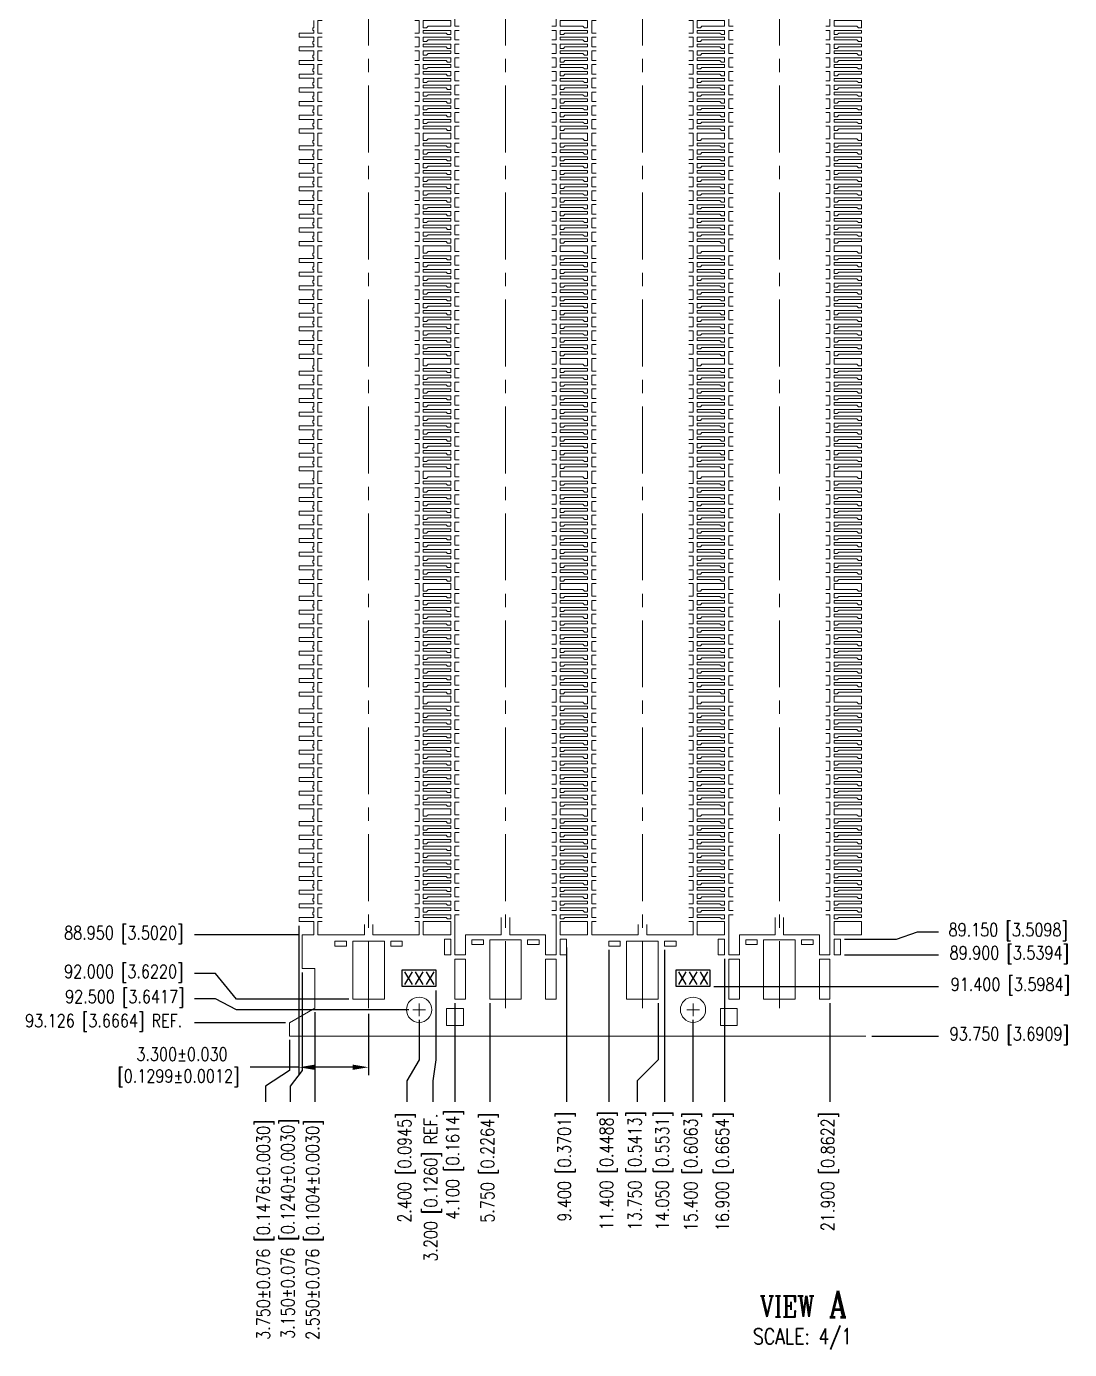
# Model space of a CAD drawing. Extents: x 38 to 840, y 27 to 530.
# Drawn here: x 38.3 to 236.3, y 27.2 to 278.6 of the extents above; entities that cross this region are included whole.
import ezdxf
from ezdxf.enums import TextEntityAlignment as Align

# ---------------------------------------------------------------- set-up
doc = ezdxf.new("R2010")
doc.units = 0
doc.header["$LTSCALE"] = 25.4
doc.header["$MEASUREMENT"] = 0
doc.linetypes.add('CENTERX2', pattern=[4, 2.5, -0.5, 0.5, -0.5])
doc.linetypes.add('PHANTOM2', pattern=[1.25, 0.625, -0.125, 0.125, -0.125, 0.125, -0.125])
doc.layers.get('0').update_dxf_attribs({"color": 20, "lineweight": 5})
for name, color, linetype, lineweight in [('SH-01_CENTER', 2, 'CENTERX2', 5), ('SH-01_DIM', 4, 'Continuous', 5), ('SH-01_NOTES', 3, 'Continuous', 5), ('SH-01_OBJECT', 7, 'Continuous', 5), ('SH-01_PHANTOM', 1, 'PHANTOM2', 5)]:
    doc.layers.add(name, color=color, linetype=linetype, lineweight=lineweight)
doc.layers.add('SH-01_MISC', color=6, linetype='PHANTOM2')
doc.styles.add('COMPLEX', font='COMPLEX', dxfattribs={"width": 0.8})
doc.styles.add('SIMPLEX', font='SIMPLEX.shx', dxfattribs={"width": 0.8})
doc.styles.get("Standard").update_dxf_attribs({"font": 'simplex.shx', "width": 0.82})
doc.dimstyles.get("Standard").update_dxf_attribs({"dimtxt": 3, "dimasz": 4, "dimexe": 1.5, "dimexo": 0.75, "dimgap": 1, "dimtad": 0, "dimdec": 3, "dimlfac": 0.25, "dimzin": 0, "dimdsep": 46, "dimtxsty": 'SIMPLEX', "dimcen": 0.5, "dimadec": 0, "dimazin": 0, "dimtp": 0.025, "dimtfac": 1, "dimtdec": 3, "dimtofl": 0, "dimtmove": 0, "dimatfit": 3, "dimfxl": 1, "dimtolj": 1, "dimtzin": 0, "dimarcsym": 0})

# ---------------------------------------------------------------- blocks, each defined once
blk = doc.blocks.new('*D24')
at = {"layer": 'Defpoints', "color": 0, "transparency": 16777216}
for p in [(90.03, 108.49), (103.23, 91.78), (103.23, 80.85)]:
    blk.add_point(p, dxfattribs=at)
at = {"layer": 'SH-01_DIM', "color": 0, "lineweight": -2, "transparency": 16777216}
for p, q in [((90.03, 107.74), (90.03, 79.35)), ((103.23, 91.03), (103.23, 79.35)), ((90.03, 80.85), (80.74, 80.85)), ((100.23, 80.85), (93.03, 80.85))]:
    blk.add_line(p, q, dxfattribs=at)
at = {"layer": 'SH-01_DIM', "color": 0, "transparency": 16777216}
for points in [[(93.03, 81.35), (93.03, 80.35), (90.03, 80.85)], [(100.23, 81.35), (100.23, 80.35), (103.23, 80.85)]]:
    blk.add_solid(points, dxfattribs=at)
at = {"layer": 'SH-01_DIM', "color": 0, "transparency": 16777216, "insert": (66.45, 80.85), "char_height": 2.5, "attachment_point": 5, "style": 'SIMPLEX'}
blk.add_mtext('\\A1;  3.300±0.030\\P [0.1299±0.0012]', dxfattribs=at)
blk = doc.blocks.new('*D25')
at = {"layer": 'Defpoints', "color": 0, "ltscale": 5, "transparency": 16777216}
for p in [(103.23, 461.78), (70.19, 93.85), (111.63, 91.78)]:
    blk.add_point(p, dxfattribs=at)
at = {"layer": 'SH-01_DIM', "color": 0, "lineweight": -2, "ltscale": 5, "transparency": 16777216}
for p, q in [((74.19, 93.85), (70.19, 93.85)), ((78.19, 91.78), (74.19, 93.85)), ((110.88, 91.78), (78.19, 91.78))]:
    blk.add_line(p, q, dxfattribs=at)
at = {"layer": 'SH-01_DIM', "color": 0, "ltscale": 5, "transparency": 16777216, "insert": (56.95, 93.85), "char_height": 2.5, "attachment_point": 5, "style": 'SIMPLEX'}
blk.add_mtext('\\A1;92.500 [3.6417]', dxfattribs=at)
blk = doc.blocks.new('*D26')
at = {"layer": 'Defpoints', "color": 0, "ltscale": 5, "transparency": 16777216}
for p in [(103.23, 461.78), (70.19, 98.63), (100.23, 93.78)]:
    blk.add_point(p, dxfattribs=at)
at = {"layer": 'SH-01_DIM', "color": 0, "lineweight": -2, "ltscale": 5, "transparency": 16777216}
for p, q in [((74.19, 98.63), (70.19, 98.63)), ((78.19, 93.78), (74.19, 98.63)), ((99.48, 93.78), (78.19, 93.78))]:
    blk.add_line(p, q, dxfattribs=at)
at = {"layer": 'SH-01_DIM', "color": 0, "ltscale": 5, "transparency": 16777216, "insert": (56.76, 98.63), "char_height": 2.5, "attachment_point": 5, "style": 'SIMPLEX'}
blk.add_mtext('\\A1;92.000 [3.6220]', dxfattribs=at)
blk = doc.blocks.new('*D27')
at = {"layer": 'Defpoints', "color": 0, "ltscale": 5, "transparency": 16777216}
for p in [(103.23, 461.78), (70.19, 105.98), (90.63, 105.98)]:
    blk.add_point(p, dxfattribs=at)
at = {"layer": 'SH-01_DIM', "color": 0, "lineweight": -2, "ltscale": 5, "transparency": 16777216}
blk.add_line((89.88, 105.98), (70.19, 105.98), dxfattribs=at)
at = {"layer": 'SH-01_DIM', "color": 0, "ltscale": 5, "transparency": 16777216, "insert": (56.76, 105.98), "char_height": 2.5, "attachment_point": 5, "style": 'SIMPLEX'}
blk.add_mtext('\\A1;88.950 [3.5020]', dxfattribs=at)
blk = doc.blocks.new('*D32')
at = {"layer": 'Defpoints', "color": 0, "ltscale": 5, "transparency": 16777216}
for p in [(103.23, 461.78), (211.44, 106.56), (192.83, 105.18)]:
    blk.add_point(p, dxfattribs=at)
at = {"layer": 'SH-01_DIM', "color": 0, "lineweight": -2, "ltscale": 5, "transparency": 16777216}
for p, q in [((203.44, 105.18), (207.44, 106.56)), ((207.44, 106.56), (211.44, 106.56)), ((193.58, 105.18), (203.44, 105.18))]:
    blk.add_line(p, q, dxfattribs=at)
at = {"layer": 'SH-01_DIM', "color": 0, "ltscale": 5, "transparency": 16777216, "insert": (224.67, 106.56), "char_height": 2.5, "attachment_point": 5, "style": 'SIMPLEX'}
blk.add_mtext('\\A1;89.150 [3.5098]', dxfattribs=at)
blk = doc.blocks.new('*D33')
at = {"layer": 'Defpoints', "color": 0, "ltscale": 5, "transparency": 16777216}
for p in [(103.23, 461.78), (192.83, 102.18), (211.44, 102.18)]:
    blk.add_point(p, dxfattribs=at)
at = {"layer": 'SH-01_DIM', "color": 0, "lineweight": -2, "ltscale": 5, "transparency": 16777216}
blk.add_line((193.58, 102.18), (211.44, 102.18), dxfattribs=at)
at = {"layer": 'SH-01_DIM', "color": 0, "ltscale": 5, "transparency": 16777216, "insert": (224.87, 102.18), "char_height": 2.5, "attachment_point": 5, "style": 'SIMPLEX'}
blk.add_mtext('\\A1;89.900 [3.5394]', dxfattribs=at)
blk = doc.blocks.new('*D34')
at = {"layer": 'Defpoints', "color": 0, "ltscale": 5, "transparency": 16777216}
for p in [(103.23, 461.78), (198.03, 86.78), (211.44, 86.78)]:
    blk.add_point(p, dxfattribs=at)
at = {"layer": 'SH-01_DIM', "color": 0, "lineweight": -2, "ltscale": 5, "transparency": 16777216}
blk.add_line((198.78, 86.78), (211.44, 86.78), dxfattribs=at)
at = {"layer": 'SH-01_DIM', "color": 0, "ltscale": 5, "transparency": 16777216, "insert": (224.87, 86.78), "char_height": 2.5, "attachment_point": 5, "style": 'SIMPLEX'}
blk.add_mtext('\\A1;93.750 [3.6909]', dxfattribs=at)
blk = doc.blocks.new('*D35')
at = {"layer": 'Defpoints', "color": 0, "ltscale": 5, "transparency": 16777216}
for p in [(103.23, 461.78), (168.03, 96.18), (211.44, 96.18)]:
    blk.add_point(p, dxfattribs=at)
at = {"layer": 'SH-01_DIM', "color": 0, "lineweight": -2, "ltscale": 5, "transparency": 16777216}
blk.add_line((168.78, 96.18), (211.44, 96.18), dxfattribs=at)
at = {"layer": 'SH-01_DIM', "color": 0, "ltscale": 5, "transparency": 16777216, "insert": (228.67, 96.18), "char_height": 2.5, "attachment_point": 5, "style": 'SIMPLEX'}
blk.add_mtext('\\A1;91.400 [3.5984] REF.', dxfattribs=at)
blk = doc.blocks.new('*D45')
at = {"layer": 'Defpoints', "color": 0, "ltscale": 5, "transparency": 16777216}
for p in [(103.23, 461.78), (90.63, 99.58), (88.34, 74.26)]:
    blk.add_point(p, dxfattribs=at)
at = {"layer": 'SH-01_DIM', "color": 0, "lineweight": -2, "ltscale": 5, "transparency": 16777216}
for p, q in [((90.63, 98.83), (90.63, 80.26)), ((90.63, 80.26), (88.34, 77.26)), ((88.34, 77.26), (88.34, 74.26))]:
    blk.add_line(p, q, dxfattribs=at)
at = {"layer": 'SH-01_DIM', "color": 0, "ltscale": 5, "transparency": 16777216, "insert": (88.34, 50.17), "char_height": 2.5, "attachment_point": 5, "rotation": 90, "style": 'SIMPLEX'}
blk.add_mtext('\\A1;3.150±0.076 [0.1240±0.0030]', dxfattribs=at)
blk = doc.blocks.new('*D46')
at = {"layer": 'Defpoints', "color": 0, "ltscale": 5, "transparency": 16777216}
for p in [(103.23, 461.78), (88.23, 86.78), (83.68, 74.26)]:
    blk.add_point(p, dxfattribs=at)
at = {"layer": 'SH-01_DIM', "color": 0, "lineweight": -2, "ltscale": 5, "transparency": 16777216}
for p, q in [((88.23, 86.03), (88.23, 80.26)), ((88.23, 80.26), (83.68, 77.26)), ((83.68, 77.26), (83.68, 74.26))]:
    blk.add_line(p, q, dxfattribs=at)
at = {"layer": 'SH-01_DIM', "color": 0, "ltscale": 5, "transparency": 16777216, "insert": (83.68, 49.98), "char_height": 2.5, "attachment_point": 5, "rotation": 90, "style": 'SIMPLEX'}
blk.add_mtext('\\A1;3.750±0.076 [0.1476±0.0030]', dxfattribs=at)
blk = doc.blocks.new('*D43')
at = {"layer": 'Defpoints', "color": 0, "ltscale": 5, "transparency": 16777216}
for p in [(103.23, 461.78), (119.63, 93.78), (119.63, 74.26)]:
    blk.add_point(p, dxfattribs=at)
at = {"layer": 'SH-01_DIM', "color": 0, "lineweight": -2, "ltscale": 5, "transparency": 16777216}
for p, q in [((119.63, 93.03), (119.63, 82.26)), ((119.63, 82.26), (119.63, 78.26)), ((119.63, 78.26), (119.63, 74.26))]:
    blk.add_line(p, q, dxfattribs=at)
at = {"layer": 'SH-01_DIM', "color": 0, "ltscale": 5, "transparency": 16777216, "insert": (119.63, 62.36), "char_height": 2.5, "attachment_point": 5, "rotation": 90, "style": 'SIMPLEX'}
blk.add_mtext('\\A1;4.100 [0.1614]', dxfattribs=at)
blk = doc.blocks.new('*D44')
at = {"layer": 'Defpoints', "color": 0, "ltscale": 5, "transparency": 16777216}
for p in [(103.23, 461.78), (93.03, 92.05), (93.03, 74.26)]:
    blk.add_point(p, dxfattribs=at)
at = {"layer": 'SH-01_DIM', "color": 0, "lineweight": -2, "ltscale": 5, "transparency": 16777216}
blk.add_line((93.03, 91.3), (93.03, 74.26), dxfattribs=at)
at = {"layer": 'SH-01_DIM', "color": 0, "ltscale": 5, "transparency": 16777216, "insert": (93.03, 49.98), "char_height": 2.5, "attachment_point": 5, "rotation": 90, "style": 'SIMPLEX'}
blk.add_mtext('\\A1;2.550±0.076 [0.1004±0.0030]', dxfattribs=at)
blk = doc.blocks.new('*D47')
at = {"layer": 'Defpoints', "color": 0, "ltscale": 5, "transparency": 16777216}
for p in [(103.23, 461.78), (126.23, 93.78), (126.23, 74.26)]:
    blk.add_point(p, dxfattribs=at)
at = {"layer": 'SH-01_DIM', "color": 0, "lineweight": -2, "ltscale": 5, "transparency": 16777216}
for p, q in [((126.23, 93.03), (126.23, 82.26)), ((126.23, 82.26), (126.23, 78.26)), ((126.23, 78.26), (126.23, 74.26))]:
    blk.add_line(p, q, dxfattribs=at)
at = {"layer": 'SH-01_DIM', "color": 0, "ltscale": 5, "transparency": 16777216, "insert": (126.23, 61.79), "char_height": 2.5, "attachment_point": 5, "rotation": 90, "style": 'SIMPLEX'}
blk.add_mtext('\\A1;5.750 [0.2264]', dxfattribs=at)
blk = doc.blocks.new('*D48')
at = {"layer": 'Defpoints', "color": 0, "ltscale": 5, "transparency": 16777216}
for p in [(103.23, 461.78), (112.83, 90.58), (110.49, 74.26)]:
    blk.add_point(p, dxfattribs=at)
at = {"layer": 'SH-01_DIM', "color": 0, "lineweight": -2, "ltscale": 5, "transparency": 16777216}
for p, q in [((112.83, 89.83), (112.83, 82.26)), ((112.83, 82.26), (110.49, 78.26)), ((110.49, 78.26), (110.49, 74.26))]:
    blk.add_line(p, q, dxfattribs=at)
at = {"layer": 'SH-01_DIM', "color": 0, "ltscale": 5, "transparency": 16777216, "insert": (110.49, 61.79), "char_height": 2.5, "attachment_point": 5, "rotation": 90, "style": 'SIMPLEX'}
blk.add_mtext('\\A1;2.400 [0.0945]', dxfattribs=at)
blk = doc.blocks.new('*D49')
at = {"layer": 'Defpoints', "color": 0, "ltscale": 5, "transparency": 16777216}
for p in [(103.23, 461.78), (116.03, 96.18), (115.46, 74.26)]:
    blk.add_point(p, dxfattribs=at)
at = {"layer": 'SH-01_DIM', "color": 0, "lineweight": -2, "ltscale": 5, "transparency": 16777216}
for p, q in [((116.03, 95.43), (116.03, 82.26)), ((116.03, 82.26), (115.46, 78.26)), ((115.46, 78.26), (115.46, 74.26))]:
    blk.add_line(p, q, dxfattribs=at)
at = {"layer": 'SH-01_DIM', "color": 0, "ltscale": 5, "transparency": 16777216, "insert": (115.46, 57.98), "char_height": 2.5, "attachment_point": 5, "rotation": 90, "style": 'SIMPLEX'}
blk.add_mtext('\\A1;3.200 [0.1260] REF.', dxfattribs=at)
blk = doc.blocks.new('*D50')
at = {"layer": 'Defpoints', "color": 0, "ltscale": 5, "transparency": 16777216}
for p in [(103.23, 461.78), (140.83, 104.38), (140.83, 74.26)]:
    blk.add_point(p, dxfattribs=at)
at = {"layer": 'SH-01_DIM', "color": 0, "lineweight": -2, "ltscale": 5, "transparency": 16777216}
blk.add_line((140.83, 103.63), (140.83, 74.26), dxfattribs=at)
at = {"layer": 'SH-01_DIM', "color": 0, "ltscale": 5, "transparency": 16777216, "insert": (140.83, 61.98), "char_height": 2.5, "attachment_point": 5, "rotation": 90, "style": 'SIMPLEX'}
blk.add_mtext('\\A1;9.400 [0.3701]', dxfattribs=at)
blk = doc.blocks.new('*D51')
at = {"layer": 'Defpoints', "color": 0, "ltscale": 5, "transparency": 16777216}
for p in [(103.23, 461.78), (148.83, 103.88), (148.83, 74.26)]:
    blk.add_point(p, dxfattribs=at)
at = {"layer": 'SH-01_DIM', "color": 0, "lineweight": -2, "ltscale": 5, "transparency": 16777216}
blk.add_line((148.83, 103.13), (148.83, 74.26), dxfattribs=at)
at = {"layer": 'SH-01_DIM', "color": 0, "ltscale": 5, "transparency": 16777216, "insert": (148.83, 61.22), "char_height": 2.5, "attachment_point": 5, "rotation": 90, "style": 'SIMPLEX'}
blk.add_mtext('\\A1;11.400 [0.4488]', dxfattribs=at)
blk = doc.blocks.new('*D52')
at = {"layer": 'Defpoints', "color": 0, "ltscale": 5, "transparency": 16777216}
for p in [(103.23, 461.78), (159.43, 103.88), (159.43, 74.26)]:
    blk.add_point(p, dxfattribs=at)
at = {"layer": 'SH-01_DIM', "color": 0, "lineweight": -2, "ltscale": 5, "transparency": 16777216}
blk.add_line((159.43, 103.13), (159.43, 74.26), dxfattribs=at)
at = {"layer": 'SH-01_DIM', "color": 0, "ltscale": 5, "transparency": 16777216, "insert": (159.43, 61.22), "char_height": 2.5, "attachment_point": 5, "rotation": 90, "style": 'SIMPLEX'}
blk.add_mtext('\\A1;14.050 [0.5531]', dxfattribs=at)
blk = doc.blocks.new('*D53')
at = {"layer": 'Defpoints', "color": 0, "ltscale": 5, "transparency": 16777216}
for p in [(103.23, 461.78), (164.83, 90.58), (164.83, 74.26)]:
    blk.add_point(p, dxfattribs=at)
at = {"layer": 'SH-01_DIM', "color": 0, "lineweight": -2, "ltscale": 5, "transparency": 16777216}
blk.add_line((164.83, 89.83), (164.83, 74.26), dxfattribs=at)
at = {"layer": 'SH-01_DIM', "color": 0, "ltscale": 5, "transparency": 16777216, "insert": (164.83, 61.03), "char_height": 2.5, "attachment_point": 5, "rotation": 90, "style": 'SIMPLEX'}
blk.add_mtext('\\A1;15.400 [0.6063]', dxfattribs=at)
blk = doc.blocks.new('*D54')
at = {"layer": 'Defpoints', "color": 0, "ltscale": 5, "transparency": 16777216}
for p in [(103.23, 461.78), (158.23, 93.78), (154.21, 74.26)]:
    blk.add_point(p, dxfattribs=at)
at = {"layer": 'SH-01_DIM', "color": 0, "lineweight": -2, "ltscale": 5, "transparency": 16777216}
for p, q in [((158.23, 93.03), (158.23, 82.26)), ((158.23, 82.26), (154.21, 78.26)), ((154.21, 78.26), (154.21, 74.26))]:
    blk.add_line(p, q, dxfattribs=at)
at = {"layer": 'SH-01_DIM', "color": 0, "ltscale": 5, "transparency": 16777216, "insert": (154.21, 61.22), "char_height": 2.5, "attachment_point": 5, "rotation": 90, "style": 'SIMPLEX'}
blk.add_mtext('\\A1;13.750 [0.5413]', dxfattribs=at)
blk = doc.blocks.new('*D55')
at = {"layer": 'Defpoints', "color": 0, "ltscale": 5, "transparency": 16777216}
for p in [(103.23, 461.78), (170.83, 102.18), (170.83, 74.26)]:
    blk.add_point(p, dxfattribs=at)
at = {"layer": 'SH-01_DIM', "color": 0, "lineweight": -2, "ltscale": 5, "transparency": 16777216}
blk.add_line((170.83, 101.43), (170.83, 74.26), dxfattribs=at)
at = {"layer": 'SH-01_DIM', "color": 0, "ltscale": 5, "transparency": 16777216, "insert": (170.83, 61.03), "char_height": 2.5, "attachment_point": 5, "rotation": 90, "style": 'SIMPLEX'}
blk.add_mtext('\\A1;16.900 [0.6654]', dxfattribs=at)
blk = doc.blocks.new('*D56')
at = {"layer": 'Defpoints', "color": 0, "ltscale": 5, "transparency": 16777216}
for p in [(103.23, 461.78), (190.83, 93.78), (190.83, 74.26)]:
    blk.add_point(p, dxfattribs=at)
at = {"layer": 'SH-01_DIM', "color": 0, "lineweight": -2, "ltscale": 5, "transparency": 16777216}
for p, q in [((190.83, 93.03), (190.83, 82.26)), ((190.83, 82.26), (190.83, 78.26)), ((190.83, 78.26), (190.83, 74.26))]:
    blk.add_line(p, q, dxfattribs=at)
at = {"layer": 'SH-01_DIM', "color": 0, "ltscale": 5, "transparency": 16777216, "insert": (190.83, 61.03), "char_height": 2.5, "attachment_point": 5, "rotation": 90, "style": 'SIMPLEX'}
blk.add_mtext('\\A1;21.900 [0.8622]', dxfattribs=at)
blk = doc.blocks.new('*D84')
at = {"layer": 'Defpoints', "color": 0, "ltscale": 5, "transparency": 16777216}
for p in [(103.23, 461.78), (70.19, 89.28), (88.23, 89.28)]:
    blk.add_point(p, dxfattribs=at)
at = {"layer": 'SH-01_DIM', "color": 0, "lineweight": -2, "ltscale": 5, "transparency": 16777216}
blk.add_line((87.48, 89.28), (70.19, 89.28), dxfattribs=at)
at = {"layer": 'SH-01_DIM', "color": 0, "ltscale": 5, "transparency": 16777216, "insert": (52.95, 89.28), "char_height": 2.5, "attachment_point": 5, "style": 'SIMPLEX'}
blk.add_mtext('\\A1;93.126 [3.6664] REF.', dxfattribs=at)
blk = doc.blocks.new('*U125')
at = {"layer": 'SH-01_OBJECT'}
for points in [[(-8.8, -0.904), (-9.6, -0.904), (-9.6, 0.904), (-8.8, 0.904)], [(8.8, -0.904), (9.6, -0.904), (9.6, 0.904), (8.8, 0.904)]]:
    blk.add_lwpolyline(points, dxfattribs=at)
blk = doc.blocks.new('*U126')
at = {"color": 0, "linetype": 'ByBlock', "lineweight": -2, "transparency": 16777216}
for p in [(0, 15.6), (0, 13), (0, 10.4), (0, 7.8), (0, 5.2), (0, 2.6), (0, 0)]:
    blk.add_blockref('*U125', p, dxfattribs=at)
blk = doc.blocks.new('*U127')
at = {"layer": 'SH-01_OBJECT'}
for points in [[(-8.8, -0.904), (-9.6, -0.904), (-9.6, 0.904), (-8.8, 0.904)], [(8.8, -0.904), (9.6, -0.904), (9.6, 0.904), (8.8, 0.904)]]:
    blk.add_lwpolyline(points, dxfattribs=at)
blk = doc.blocks.new('*U128')
at = {"color": 0, "linetype": 'ByBlock', "lineweight": -2, "transparency": 16777216}
for p in [(0, 15.6), (0, 13), (0, 10.4), (0, 7.8), (0, 5.2), (0, 2.6), (0, 0)]:
    blk.add_blockref('*U127', p, dxfattribs=at)
blk = doc.blocks.new('*U120')
at = {"layer": 'SH-01_OBJECT'}
for points in [[(4.2, 10.15), (3.4, 10.15), (3.4, 11.35)], [(21.8, 10.15), (22.6, 10.15), (22.6, 11.35)], [(-21.8, 8.85), (-22.6, 8.85), (-22.6, 10.05)], [(-4.2, 8.85), (-3.4, 8.85), (-3.4, 10.05)], [(4.2, -8.85), (3.4, -8.85), (3.4, -10.05)], [(21.8, -8.85), (22.6, -8.85), (22.6, -10.05)], [(-21.8, -10.15), (-22.6, -10.15), (-22.6, -11.35)], [(-4.2, -10.15), (-3.4, -10.15), (-3.4, -11.35)]]:
    blk.add_lwpolyline(points, dxfattribs=at)
for name, p in [('*U126', (-13, -8.45)), ('*U128', (13, -7.15))]:
    blk.add_blockref(name, p)
blk = doc.blocks.new('*U113')
at = {"color": 0, "linetype": 'ByBlock', "lineweight": -2, "transparency": 16777216}
for p in [(0, 171.2), (52, 171.2), (0, 149.8), (52, 149.8), (0, 128.4), (52, 128.4), (0, 107), (52, 107), (0, 85.6), (52, 85.6), (0, 64.2), (52, 64.2), (0, 42.8), (52, 42.8), (0, 21.4), (52, 21.4), (0, 0), (52, 0)]:
    blk.add_blockref('*U120', p, dxfattribs=at)
blk = doc.blocks.new('*U116')
at = {"layer": 'SH-01_CENTER'}
for p, q in [((-1.92, -185), (-4.32, -185)), ((-3.12, -186.2), (-3.12, -183.8))]:
    blk.add_line(p, q, dxfattribs=at)
at = {"layer": 'SH-01_MISC'}
blk.add_lwpolyline([(-6.32, -177.4), (0.08, -177.4), (0.08, -180.6), (-6.32, -180.6)], close=True, dxfattribs=at)
at = {"layer": 'SH-01_OBJECT'}
for points in [[(-21.52, -168.26), (-22.32, -168.26), (-22.32, -170.8), (-13.52, -170.8), (-13.52, -168.8)], [(-3.92, -168.26), (-3.12, -168.26), (-3.12, -170.8), (-11.92, -170.8), (-11.92, -168.8)], [(4.48, -166.96), (3.68, -166.96), (3.68, -174.6), (5.68, -174.6), (5.68, -170.8), (12.48, -170.8), (12.48, -167.5)], [(22.08, -166.96), (22.88, -166.96), (22.88, -174.6), (20.88, -174.6), (20.88, -170.8), (14.08, -170.8), (14.08, -167.5)]]:
    blk.add_lwpolyline(points, dxfattribs=at)
for points in [[(-19.12, -172), (-16.92, -172), (-16.92, -172.9), (-19.12, -172.9)], [(-15.72, -183), (-9.72, -183), (-9.72, -172), (-15.72, -172)], [(-6.32, -172), (-8.52, -172), (-8.52, -172.9), (-6.32, -172.9)], [(6.88, -171.7), (9.08, -171.7), (9.08, -172.6), (6.88, -172.6)], [(10.28, -183), (16.28, -183), (16.28, -171.7), (10.28, -171.7)], [(19.68, -171.7), (17.48, -171.7), (17.48, -172.6), (19.68, -172.6)], [(3.68, -183), (5.68, -183), (5.68, -175.4), (3.68, -175.4)], [(22.88, -183), (20.88, -183), (20.88, -175.4), (22.88, -175.4)]]:
    blk.add_lwpolyline(points, close=True, dxfattribs=at)
blk.add_circle((-3.12, -185), 2.4, dxfattribs=at)
at = {"layer": 'SH-01_PHANTOM'}
blk.add_lwpolyline([(2.08, -184.8), (5.28, -184.8), (5.28, -188), (2.08, -188)], close=True, dxfattribs=at)
at = {"layer": 'SH-01_NOTES'}
blk.add_text('XXX', height=2.4, dxfattribs=at).set_placement((-3.12, -179), align=Align.MIDDLE)
blk = doc.blocks.new('*U117')
at = {"color": 0, "linetype": 'ByBlock', "lineweight": -2, "transparency": 16777216}
for p in [(0, 0), (52, 0)]:
    blk.add_blockref('*U116', p, dxfattribs=at)
blk = doc.blocks.new('*U133')
at = {"layer": 'SH-01_OBJECT', "linetype": 'Continuous'}
for points in [[(-2, 0.25), (-2.6, 0.25), (-2.6, 1.05), (2.6, 1.05), (2.6, 0.54), (-1.71, 0.54)], [(-2.6, -0.25), (2.6, -0.25), (2.6, -1.05), (2, -1.05), (1.71, -0.76), (-2.6, -0.76)]]:
    blk.add_lwpolyline(points, close=True, dxfattribs=at)
blk = doc.blocks.new('*U134')
at = {"color": 0, "linetype": 'ByBlock', "lineweight": -2, "transparency": 16777216}
for p in [(0, 15.6), (0, 13), (0, 10.4), (0, 7.8), (0, 5.2), (0, 2.6), (0, 0)]:
    blk.add_blockref('*U133', p, dxfattribs=at)
blk = doc.blocks.new('*U121')
blk.add_blockref('*U134', (0, -7.8))
blk = doc.blocks.new('*U122')
at = {"color": 0, "linetype": 'ByBlock', "lineweight": -2, "transparency": 16777216}
for p in [(0, 149.8), (0, 128.4), (0, 107), (0, 85.6), (0, 64.2), (0, 42.8), (0, 21.4), (0, 0)]:
    blk.add_blockref('*U121', p, dxfattribs=at)
blk = doc.blocks.new('*U131')
at = {"layer": 'SH-01_OBJECT'}
for points in [[(2.6, 0.24), (-1.71, 0.24), (-2, -0.05), (-2.6, -0.05), (-2.6, 1.35), (2.6, 1.35)], [(2.6, -1.35), (2.6, -0.55), (-2.6, -0.55), (-2.6, -1.06), (1.71, -1.06), (2, -1.35)]]:
    blk.add_lwpolyline(points, close=True, dxfattribs=at)
blk = doc.blocks.new('*U132')
at = {"color": 0, "linetype": 'ByBlock', "lineweight": -2, "transparency": 16777216}
for p in [(0, 149.8), (0, 128.4), (0, 107), (0, 85.6), (0, 64.2), (0, 42.8), (0, 21.4), (0, 0)]:
    blk.add_blockref('*U131', p, dxfattribs=at)
blk = doc.blocks.new('*U118')
at = {"layer": 'SH-01_OBJECT'}
for points in [[(-3.4, -172.16), (1.8, -172.16), (1.8, -174.7), (-3.4, -174.7)], [(1.8, -175.5), (0.6, -175.5), (0.6, -178.5), (1.8, -178.5)]]:
    blk.add_lwpolyline(points, close=True, dxfattribs=at)
for name, p in [('*U122', (-0.8, -162.81)), ('*U132', (-0.8, -152.11))]:
    blk.add_blockref(name, p)
blk = doc.blocks.new('*U119')
at = {"color": 0, "linetype": 'ByBlock', "lineweight": -2, "transparency": 16777216}
for p in [(0, 0), (52, 0)]:
    blk.add_blockref('*U118', p, dxfattribs=at)
blk = doc.blocks.new('*U135')
at = {"layer": 'SH-01_OBJECT', "linetype": 'Continuous'}
for points in [[(-2, 0.25), (-2.6, 0.25), (-2.6, 1.05), (2.6, 1.05), (2.6, 0.54), (-1.71, 0.54)], [(-2.6, -0.25), (2.6, -0.25), (2.6, -1.05), (2, -1.05), (1.71, -0.76), (-2.6, -0.76)]]:
    blk.add_lwpolyline(points, close=True, dxfattribs=at)
blk = doc.blocks.new('*U136')
at = {"color": 0, "linetype": 'ByBlock', "lineweight": -2, "transparency": 16777216}
for p in [(0, 15.6), (0, 13), (0, 10.4), (0, 7.8), (0, 5.2), (0, 2.6), (0, 0)]:
    blk.add_blockref('*U135', p, dxfattribs=at)
blk = doc.blocks.new('*U129')
blk.add_blockref('*U136', (0, -7.8))
blk = doc.blocks.new('*U130')
at = {"color": 0, "linetype": 'ByBlock', "lineweight": -2, "transparency": 16777216}
for p in [(0, 149.8), (0, 128.4), (0, 107), (0, 85.6), (0, 64.2), (0, 42.8), (0, 21.4), (0, 0)]:
    blk.add_blockref('*U129', p, dxfattribs=at)
blk = doc.blocks.new('*U123')
at = {"layer": 'SH-01_OBJECT'}
for points in [[(2.6, 0.24), (-1.71, 0.24), (-2, -0.05), (-2.6, -0.05), (-2.6, 1.35), (2.6, 1.35)], [(2.6, -1.35), (2.6, -0.55), (-2.6, -0.55), (-2.6, -1.06), (1.71, -1.06), (2, -1.35)]]:
    blk.add_lwpolyline(points, close=True, dxfattribs=at)
blk = doc.blocks.new('*U124')
at = {"color": 0, "linetype": 'ByBlock', "lineweight": -2, "transparency": 16777216}
for p in [(0, 149.8), (0, 128.4), (0, 107), (0, 85.6), (0, 64.2), (0, 42.8), (0, 21.4), (0, 0)]:
    blk.add_blockref('*U123', p, dxfattribs=at)
blk = doc.blocks.new('*U114')
at = {"layer": 'SH-01_OBJECT'}
for points in [[(3.4, -172.16), (-1.8, -172.16), (-1.8, -174.7), (3.4, -174.7)], [(-1.8, -175.5), (-0.6, -175.5), (-0.6, -178.5), (-1.8, -178.5)]]:
    blk.add_lwpolyline(points, close=True, dxfattribs=at)
at = {"extrusion": (0, 0, -1), "zscale": -1}
for name, p in [('*U130', (-0.8, -162.81)), ('*U124', (-0.8, -152.11))]:
    blk.add_blockref(name, p, dxfattribs=at)
blk = doc.blocks.new('*U115')
at = {"color": 0, "linetype": 'ByBlock', "lineweight": -2, "transparency": 16777216}
for p in [(0, 0), (52, 0)]:
    blk.add_blockref('*U114', p, dxfattribs=at)

msp = doc.modelspace()

# ---------------------------------------------------------------- linework, layer by layer
at = {"layer": 'SH-01_CENTER', "ltscale": 0.2}
for p, q in [((103.23373, 470.54031), (103.23373, 91.78142)), ((129.23373, 470.54031), (129.23373, 91.78142)), ((155.23373, 470.54031), (155.23373, 91.78142)), ((181.23373, 470.54031), (181.23373, 91.78142))]:
    msp.add_line(p, q, dxfattribs=at)
at = {"layer": 'SH-01_OBJECT'}
msp.add_lwpolyline([(197.63373, 86.78142), (88.23373, 86.78142), (88.23373, 89.27809), (93.03373, 92.04937), (93.03373, 99.58142), (90.63373, 99.58142), (90.63373, 105.98142), (92.83373, 105.98142), (92.83373, 108.52542), (90.03373, 108.52542), (90.03373, 109.31742), (92.83373, 109.31742), (92.83373, 109.82542), (92.63373, 109.82542), (92.63373, 110.32542), (92.83373, 110.32542), (92.83373, 111.12542), (90.03373, 111.12542), (90.03373, 111.91742), (92.83373, 111.91742), (92.83373, 112.42542), (92.63373, 112.42542), (92.63373, 112.92542), (92.83373, 112.92542), (92.83373, 113.72542), (90.03373, 113.72542), (90.03373, 114.51742), (92.83373, 114.51742), (92.83373, 115.02542), (92.63373, 115.02542), (92.63373, 115.52542), (92.83373, 115.52542), (92.83373, 116.32542), (90.03373, 116.32542), (90.03373, 117.11742), (92.83373, 117.11742), (92.83373, 117.62542), (92.63373, 117.62542), (92.63373, 118.12542), (92.83373, 118.12542), (92.83373, 118.92542), (90.03373, 118.92542), (90.03373, 119.71742), (92.83373, 119.71742), (92.83373, 120.22542), (92.63373, 120.22542), (92.63373, 120.72542), (92.83373, 120.72542), (92.83373, 121.52542), (90.03373, 121.52542), (90.03373, 122.31742), (92.83373, 122.31742), (92.83373, 122.82542), (92.63373, 122.82542), (92.63373, 123.32542), (92.83373, 123.32542), (92.83373, 124.12542), (90.03373, 124.12542), (90.03373, 124.91742), (92.83373, 124.91742), (92.83373, 125.42542), (92.63373, 125.42542), (92.63373, 125.92542), (92.83373, 125.92542), (92.83373, 126.72542), (90.03373, 126.72542), (90.03373, 127.51742), (92.83373, 127.51742), (92.83373, 128.02542), (92.63373, 128.02542), (92.63373, 128.52542), (92.83373, 128.52542), (92.83373, 129.92542), (90.03373, 129.92542), (90.03373, 130.71742), (92.83373, 130.71742), (92.83373, 131.22542), (92.63373, 131.22542), (92.63373, 131.72542), (92.83373, 131.72542), (92.83373, 132.52542), (90.03373, 132.52542), (90.03373, 133.31742), (92.83373, 133.31742), (92.83373, 133.82542), (92.63373, 133.82542), (92.63373, 134.32542), (92.83373, 134.32542), (92.83373, 135.12542), (90.03373, 135.12542), (90.03373, 135.91742), (92.83373, 135.91742), (92.83373, 136.42542), (92.63373, 136.42542), (92.63373, 136.92542), (92.83373, 136.92542), (92.83373, 137.72542), (90.03373, 137.72542), (90.03373, 138.51742), (92.83373, 138.51742), (92.83373, 139.02542), (92.63373, 139.02542), (92.63373, 139.52542), (92.83373, 139.52542), (92.83373, 140.32542), (90.03373, 140.32542), (90.03373, 141.11742), (92.83373, 141.11742), (92.83373, 141.62542), (92.63373, 141.62542), (92.63373, 142.12542), (92.83373, 142.12542), (92.83373, 142.92542), (90.03373, 142.92542), (90.03373, 143.71742), (92.83373, 143.71742), (92.83373, 144.22542), (92.63373, 144.22542), (92.63373, 144.72542), (92.83373, 144.72542), (92.83373, 145.52542), (90.03373, 145.52542), (90.03373, 146.31742), (92.83373, 146.31742), (92.83373, 146.82542), (92.63373, 146.82542), (92.63373, 147.32542), (92.83373, 147.32542), (92.83373, 148.12542), (90.03373, 148.12542), (90.03373, 148.91742), (92.83373, 148.91742), (92.83373, 149.42542), (92.63373, 149.42542), (92.63373, 149.92542), (92.83373, 149.92542), (92.83373, 151.32542), (92.83373, 151.32542), (90.03373, 151.32542), (90.03373, 152.11742), (92.83373, 152.11742), (92.83373, 152.62542), (92.63373, 152.62542), (92.63373, 153.12542), (92.83373, 153.12542), (92.83373, 153.92542), (90.03373, 153.92542), (90.03373, 154.71742), (92.83373, 154.71742), (92.83373, 155.22542), (92.63373, 155.22542), (92.63373, 155.72542), (92.83373, 155.72542), (92.83373, 156.52542), (90.03373, 156.52542), (90.03373, 157.31742), (92.83373, 157.31742), (92.83373, 157.82542), (92.63373, 157.82542), (92.63373, 158.32542), (92.83373, 158.32542), (92.83373, 159.12542), (90.03373, 159.12542), (90.03373, 159.91742), (92.83373, 159.91742), (92.83373, 160.42542), (92.63373, 160.42542), (92.63373, 160.92542), (92.83373, 160.92542), (92.83373, 161.72542), (90.03373, 161.72542), (90.03373, 162.51742), (92.83373, 162.51742), (92.83373, 163.02542), (92.63373, 163.02542), (92.63373, 163.52542), (92.83373, 163.52542), (92.83373, 164.32542), (90.03373, 164.32542), (90.03373, 165.11742), (92.83373, 165.11742), (92.83373, 165.62542), (92.63373, 165.62542), (92.63373, 166.12542), (92.83373, 166.12542), (92.83373, 166.92542), (90.03373, 166.92542), (90.03373, 167.71742), (92.83373, 167.71742), (92.83373, 168.22542), (92.63373, 168.22542), (92.63373, 168.72542), (92.83373, 168.72542), (92.83373, 169.52542), (90.03373, 169.52542), (90.03373, 170.31742), (92.83373, 170.31742), (92.83373, 170.82542), (92.63373, 170.82542), (92.63373, 171.32542), (92.83373, 171.32542), (92.83373, 172.72542), (90.03373, 172.72542), (90.03373, 173.51742), (92.83373, 173.51742), (92.83373, 174.02542), (92.63373, 174.02542), (92.63373, 174.52542), (92.83373, 174.52542), (92.83373, 175.32542), (90.03373, 175.32542), (90.03373, 176.11742), (92.83373, 176.11742), (92.83373, 176.62542), (92.63373, 176.62542), (92.63373, 177.12542), (92.83373, 177.12542), (92.83373, 177.92542), (90.03373, 177.92542), (90.03373, 178.71742), (92.83373, 178.71742), (92.83373, 179.22542), (92.63373, 179.22542), (92.63373, 179.72542), (92.83373, 179.72542), (92.83373, 180.52542), (90.03373, 180.52542), (90.03373, 181.31742), (92.83373, 181.31742), (92.83373, 181.82542), (92.63373, 181.82542), (92.63373, 182.32542), (92.83373, 182.32542), (92.83373, 183.12542), (90.03373, 183.12542), (90.03373, 183.91742), (92.83373, 183.91742), (92.83373, 184.42542), (92.63373, 184.42542), (92.63373, 184.92542), (92.83373, 184.92542), (92.83373, 185.72542), (90.03373, 185.72542), (90.03373, 186.51742), (92.83373, 186.51742), (92.83373, 187.02542), (92.63373, 187.02542), (92.63373, 187.52542), (92.83373, 187.52542), (92.83373, 188.32542), (90.03373, 188.32542), (90.03373, 189.11742), (92.83373, 189.11742), (92.83373, 189.62542), (92.63373, 189.62542), (92.63373, 190.12542), (92.83373, 190.12542), (92.83373, 190.92542), (90.03373, 190.92542), (90.03373, 191.71742), (92.83373, 191.71742), (92.83373, 192.22542), (92.63373, 192.22542), (92.63373, 192.72542), (92.83373, 192.72542), (92.83373, 194.12542), (90.03373, 194.12542), (90.03373, 194.91742), (92.83373, 194.91742), (92.83373, 195.42542), (92.63373, 195.42542), (92.63373, 195.92542), (92.83373, 195.92542), (92.83373, 196.72542), (90.03373, 196.72542), (90.03373, 197.51742), (92.83373, 197.51742), (92.83373, 198.02542), (92.63373, 198.02542), (92.63373, 198.52542), (92.83373, 198.52542), (92.83373, 199.32542), (90.03373, 199.32542), (90.03373, 200.11742), (92.83373, 200.11742), (92.83373, 200.62542), (92.63373, 200.62542), (92.63373, 201.12542), (92.83373, 201.12542), (92.83373, 201.92542), (90.03373, 201.92542), (90.03373, 202.71742), (92.83373, 202.71742), (92.83373, 203.22542), (92.63373, 203.22542), (92.63373, 203.72542), (92.83373, 203.72542), (92.83373, 204.52542), (90.03373, 204.52542), (90.03373, 205.31742), (92.83373, 205.31742), (92.83373, 205.82542), (92.63373, 205.82542), (92.63373, 206.32542), (92.83373, 206.32542), (92.83373, 207.12542), (90.03373, 207.12542), (90.03373, 207.91742), (92.83373, 207.91742), (92.83373, 208.42542), (92.63373, 208.42542), (92.63373, 208.92542), (92.83373, 208.92542), (92.83373, 209.72542), (90.03373, 209.72542), (90.03373, 210.51742), (92.83373, 210.51742), (92.83373, 211.02542), (92.63373, 211.02542), (92.63373, 211.52542), (92.83373, 211.52542), (92.83373, 212.32542), (90.03373, 212.32542), (90.03373, 213.11742), (92.83373, 213.11742), (92.83373, 213.62542), (92.63373, 213.62542), (92.63373, 214.12542), (92.83373, 214.12542), (92.83373, 215.52542), (90.03373, 215.52542), (90.03373, 216.31742), (92.83373, 216.31742), (92.83373, 216.82542), (92.63373, 216.82542), (92.63373, 217.32542), (92.83373, 217.32542), (92.83373, 218.12542), (90.03373, 218.12542), (90.03373, 218.91742), (92.83373, 218.91742), (92.83373, 219.42542), (92.63373, 219.42542), (92.63373, 219.92542), (92.83373, 219.92542), (92.83373, 220.72542), (90.03373, 220.72542), (90.03373, 221.51742), (92.83373, 221.51742), (92.83373, 222.02542), (92.63373, 222.02542), (92.63373, 222.52542), (92.83373, 222.52542), (92.83373, 223.32542), (90.03373, 223.32542), (90.03373, 224.11742), (92.83373, 224.11742), (92.83373, 224.62542), (92.63373, 224.62542), (92.63373, 225.12542), (92.83373, 225.12542), (92.83373, 225.92542), (90.03373, 225.92542), (90.03373, 226.71742), (92.83373, 226.71742), (92.83373, 227.22542), (92.63373, 227.22542), (92.63373, 227.72542), (92.83373, 227.72542), (92.83373, 228.52542), (90.03373, 228.52542), (90.03373, 229.31742), (92.83373, 229.31742), (92.83373, 229.82542), (92.63373, 229.82542), (92.63373, 230.32542), (92.83373, 230.32542), (92.83373, 231.12542), (90.03373, 231.12542), (90.03373, 231.91742), (92.83373, 231.91742), (92.83373, 232.42542), (92.63373, 232.42542), (92.63373, 232.92542), (92.83373, 232.92542), (92.83373, 233.72542), (90.03373, 233.72542), (90.03373, 234.51742), (92.83373, 234.51742), (92.83373, 235.02542), (92.63373, 235.02542), (92.63373, 235.52542), (92.83373, 235.52542), (92.83373, 236.92542), (90.03373, 236.92542), (90.03373, 237.71742), (92.83373, 237.71742), (92.83373, 238.22542), (92.63373, 238.22542), (92.63373, 238.72542), (92.83373, 238.72542), (92.83373, 239.52542), (90.03373, 239.52542), (90.03373, 240.31742), (92.83373, 240.31742), (92.83373, 240.82542), (92.63373, 240.82542), (92.63373, 241.32542), (92.83373, 241.32542), (92.83373, 242.12542), (90.03373, 242.12542), (90.03373, 242.91742), (92.83373, 242.91742), (92.83373, 243.42542), (92.63373, 243.42542), (92.63373, 243.92542), (92.83373, 243.92542), (92.83373, 244.72542), (90.03373, 244.72542), (90.03373, 245.51742), (92.83373, 245.51742), (92.83373, 246.02542), (92.63373, 246.02542), (92.63373, 246.52542), (92.83373, 246.52542), (92.83373, 247.32542), (90.03373, 247.32542), (90.03373, 248.11742), (92.83373, 248.11742), (92.83373, 248.62542), (92.63373, 248.62542), (92.63373, 249.12542), (92.83373, 249.12542), (92.83373, 249.92542), (90.03373, 249.92542), (90.03373, 250.71742), (92.83373, 250.71742), (92.83373, 251.22542), (92.63373, 251.22542), (92.63373, 251.72542), (92.83373, 251.72542), (92.83373, 252.52542), (90.03373, 252.52542), (90.03373, 253.31742), (92.83373, 253.31742), (92.83373, 253.82542), (92.63373, 253.82542), (92.63373, 254.32542), (92.83373, 254.32542), (92.83373, 255.12542), (90.03373, 255.12542), (90.03373, 255.91742), (92.83373, 255.91742), (92.83373, 256.42542), (92.63373, 256.42542), (92.63373, 256.92542), (92.83373, 256.92542), (92.83373, 258.32542), (90.03373, 258.32542), (90.03373, 259.11742), (92.83373, 259.11742), (92.83373, 259.62542), (92.63373, 259.62542), (92.63373, 260.12542), (92.83373, 260.12542), (92.83373, 260.92542), (90.03373, 260.92542), (90.03373, 261.71742), (92.83373, 261.71742), (92.83373, 262.22542), (92.63373, 262.22542), (92.63373, 262.72542), (92.83373, 262.72542), (92.83373, 263.52542), (90.03373, 263.52542), (90.03373, 264.31742), (92.83373, 264.31742), (92.83373, 264.82542), (92.63373, 264.82542), (92.63373, 265.32542), (92.83373, 265.32542), (92.83373, 266.12542), (90.03373, 266.12542), (90.03373, 266.91742), (92.83373, 266.91742), (92.83373, 267.42542), (92.63373, 267.42542), (92.63373, 267.92542), (92.83373, 267.92542), (92.83373, 268.72542), (90.03373, 268.72542), (90.03373, 269.51742), (92.83373, 269.51742), (92.83373, 270.02542), (92.63373, 270.02542), (92.63373, 270.52542), (92.83373, 270.52542), (92.83373, 271.32542), (90.03373, 271.32542), (90.03373, 272.11742), (92.83373, 272.11742), (92.83373, 272.62542), (92.63373, 272.62542), (92.63373, 273.12542), (92.83373, 273.12542), (92.83373, 273.92542), (90.03373, 273.92542), (90.03373, 274.71742), (92.83373, 274.71742), (92.83373, 275.22542), (92.63373, 275.22542), (92.63373, 275.72542), (92.83373, 275.72542), (92.83373, 276.52542), (90.03373, 276.52542), (90.03373, 277.31742), (92.83373, 277.31742), (92.83373, 277.82542), (92.63373, 277.82542), (92.63373, 278.32542), (92.83373, 278.32542), (92.83373, 279.72542)], dxfattribs=at)

# ---------------------------------------------------------------- block references
for name, p in [('*U117', (115.95651, 276.78142)), ('*U119', (117.03373, 280.68142)), ('*U115', (141.43373, 280.68142)), ('*U113', (116.23373, 118.67142))]:
    msp.add_blockref(name, p)

# ---------------------------------------------------------------- texts
at = {"layer": 'SH-01_NOTES', "linetype": 'Continuous', "style": 'COMPLEX', "width": 0.8}
msp.add_text('VIEW', height=4, dxfattribs=at).set_placement((182.70256, 35.45037), align=Align.MIDDLE)
at = {"layer": 'SH-01_NOTES', "linetype": 'Continuous', "width": 0.8}
msp.add_text('SCALE: 4/1', height=3, dxfattribs=at).set_placement((185.63625, 28.22237), align=Align.CENTER)
at = {"layer": 'SH-01_NOTES', "style": 'COMPLEX', "width": 0.8}
msp.add_attdef('A', (190.61844, 33.38963), 'Y', height=5, dxfattribs=at)

# ---------------------------------------------------------------- dimensions: what is measured, and where the dimension line sits
at = {"layer": 'SH-01_DIM', "ltscale": 5}
for feature_location, offset, dtype, picture, middle in [((88.23373, 89.27809), (-18.04508, 0), 0, '*D84', (52.95055, 89.27809)), ((168.03373, 96.18142), (43.4031, 0), 0, '*D35', (228.67492, 96.18142)), ((116.03373, 96.18142), (-0.57452, -21.91696), 1, '*D49', (115.4592, 57.97875))]:
    dim = msp.add_ordinate_dim(feature_location=feature_location, offset=offset, dtype=dtype, origin=(103.23373, 461.78142), text='<> REF.', dimstyle='Standard', override={"dimtxt": 2.5, "dimasz": 2, "dimtih": 1, "dimtoh": 1}, dxfattribs=at)
    dim.commit()
    dim.dimension.update_dxf_attribs({"geometry": picture, "text_midpoint": middle})
for feature_location, offset, dtype, override, picture, middle in [((100.23372, 93.78142), (-30.04508, 4.85329), 0, {"dimtxt": 2.5, "dimasz": 2, "dimtih": 1, "dimtoh": 1}, '*D26', (56.76007, 98.63471)), ((90.63373, 105.98142), (-20.44508, 0), 0, {"dimtxt": 2.5, "dimasz": 2, "dimtih": 1, "dimtoh": 1}, '*D27', (56.76007, 105.98142)), ((111.63373, 91.78142), (-41.44508, 2.06598), 0, {"dimtxt": 2.5, "dimasz": 2, "dimtih": 1, "dimtoh": 1}, '*D25', (56.95055, 93.8474)), ((88.23373, 86.78142), (-4.55615, -12.51696), 1, {"dimtxt": 2.5, "dimasz": 1.5, "dimtih": 1, "dimtoh": 1, "dimtol": 1, "dimtp": 0.076, "dimtm": 0.076}, '*D46', (83.67758, 49.97875)), ((90.63373, 99.58142), (-2.29336, -25.31696), 1, {"dimtxt": 2.5, "dimasz": 1.5, "dimgap": 1, "dimtih": 1, "dimtoh": 1, "dimtol": 1, "dimlim": 0, "dimtp": 0.076, "dimtm": 0.076}, '*D45', (88.34036, 50.16923)), ((93.03373, 92.04937), (0, -17.78491), 1, {"dimtxt": 2.5, "dimasz": 2, "dimtih": 1, "dimtoh": 1, "dimtol": 1, "dimtp": 0.076, "dimtm": 0.076}, '*D44', (93.03373, 49.97875)), ((192.83373, 105.18142), (18.6031, 1.37643), 0, {"dimtxt": 2.5, "dimasz": 2, "dimtih": 1, "dimtoh": 1}, '*D32', (224.67492, 106.55786)), ((192.83373, 102.18142), (18.6031, 0), 0, {"dimtxt": 2.5, "dimasz": 2, "dimtih": 1, "dimtoh": 1}, '*D33', (224.8654, 102.18142)), ((198.03373, 86.78142), (13.4031, 0), 0, {"dimtxt": 2.5, "dimasz": 2, "dimtih": 1, "dimtoh": 1}, '*D34', (224.8654, 86.78142)), ((119.63372, 93.78142), (0, -19.51696), 1, {"dimtxt": 2.5, "dimasz": 2, "dimtih": 1, "dimtoh": 1}, '*D43', (119.63373, 62.3597)), ((126.23372, 93.78142), (0, -19.51696), 1, {"dimtxt": 2.5, "dimasz": 2, "dimtih": 1, "dimtoh": 1}, '*D47', (126.23373, 61.78827)), ((112.83372, 90.58142), (-2.33944, -16.31695), 1, {"dimtxt": 2.5, "dimasz": 2, "dimtih": 1, "dimtoh": 1}, '*D48', (110.49428, 61.78827)), ((140.83373, 104.38142), (0, -30.11696), 1, {"dimtxt": 2.5, "dimasz": 2, "dimtih": 1, "dimtoh": 1}, '*D50', (140.83373, 61.97875)), ((148.83373, 103.88142), (0, -29.61696), 1, {"dimtxt": 2.5, "dimasz": 2, "dimtih": 1, "dimtoh": 1}, '*D51', (148.83373, 61.21685)), ((159.43373, 103.88142), (0, -29.61696), 1, {"dimtxt": 2.5, "dimasz": 2, "dimtih": 1, "dimtoh": 1}, '*D52', (159.43373, 61.21685)), ((164.83373, 90.58142), (0, -16.31695), 1, {"dimtxt": 2.5, "dimasz": 2, "dimtih": 1, "dimtoh": 1}, '*D53', (164.83373, 61.02637)), ((158.23373, 93.78142), (-4.02394, -19.51696), 1, {"dimtxt": 2.5, "dimasz": 2, "dimtih": 1, "dimtoh": 1}, '*D54', (154.20979, 61.21685)), ((170.83373, 102.18142), (0, -27.91696), 1, {"dimtxt": 2.5, "dimasz": 2, "dimtih": 1, "dimtoh": 1}, '*D55', (170.83373, 61.02637)), ((190.83372, 93.78142), (0, -19.51696), 1, {"dimtxt": 2.5, "dimasz": 2, "dimtih": 1, "dimtoh": 1}, '*D56', (190.83373, 61.02637))]:
    dim = msp.add_ordinate_dim(feature_location=feature_location, offset=offset, dtype=dtype, origin=(103.23373, 461.78142), dimstyle='Standard', override=override, dxfattribs=at)
    dim.commit()
    dim.dimension.update_dxf_attribs({"geometry": picture, "text_midpoint": middle})
at = {"layer": 'SH-01_DIM', "color": 120}
dim = msp.add_linear_dim(base=(103.23373, 80.84565), p1=(90.03373, 108.48542), p2=(103.23373, 91.78142), dimstyle='Standard', override={"dimtxt": 2.5, "dimasz": 3, "dimtih": 1, "dimtoh": 1, "dimpost": '  <>\\X', "dimcen": 1, "dimtol": 1, "dimtp": 0.03, "dimtm": 0.03}, dxfattribs=at)
dim.commit()
dim.dimension.update_dxf_attribs({"geometry": '*D24', "text_midpoint": (66.45478, 80.84565), "dimtype": 128})

doc.saveas('drawing.dxf')
